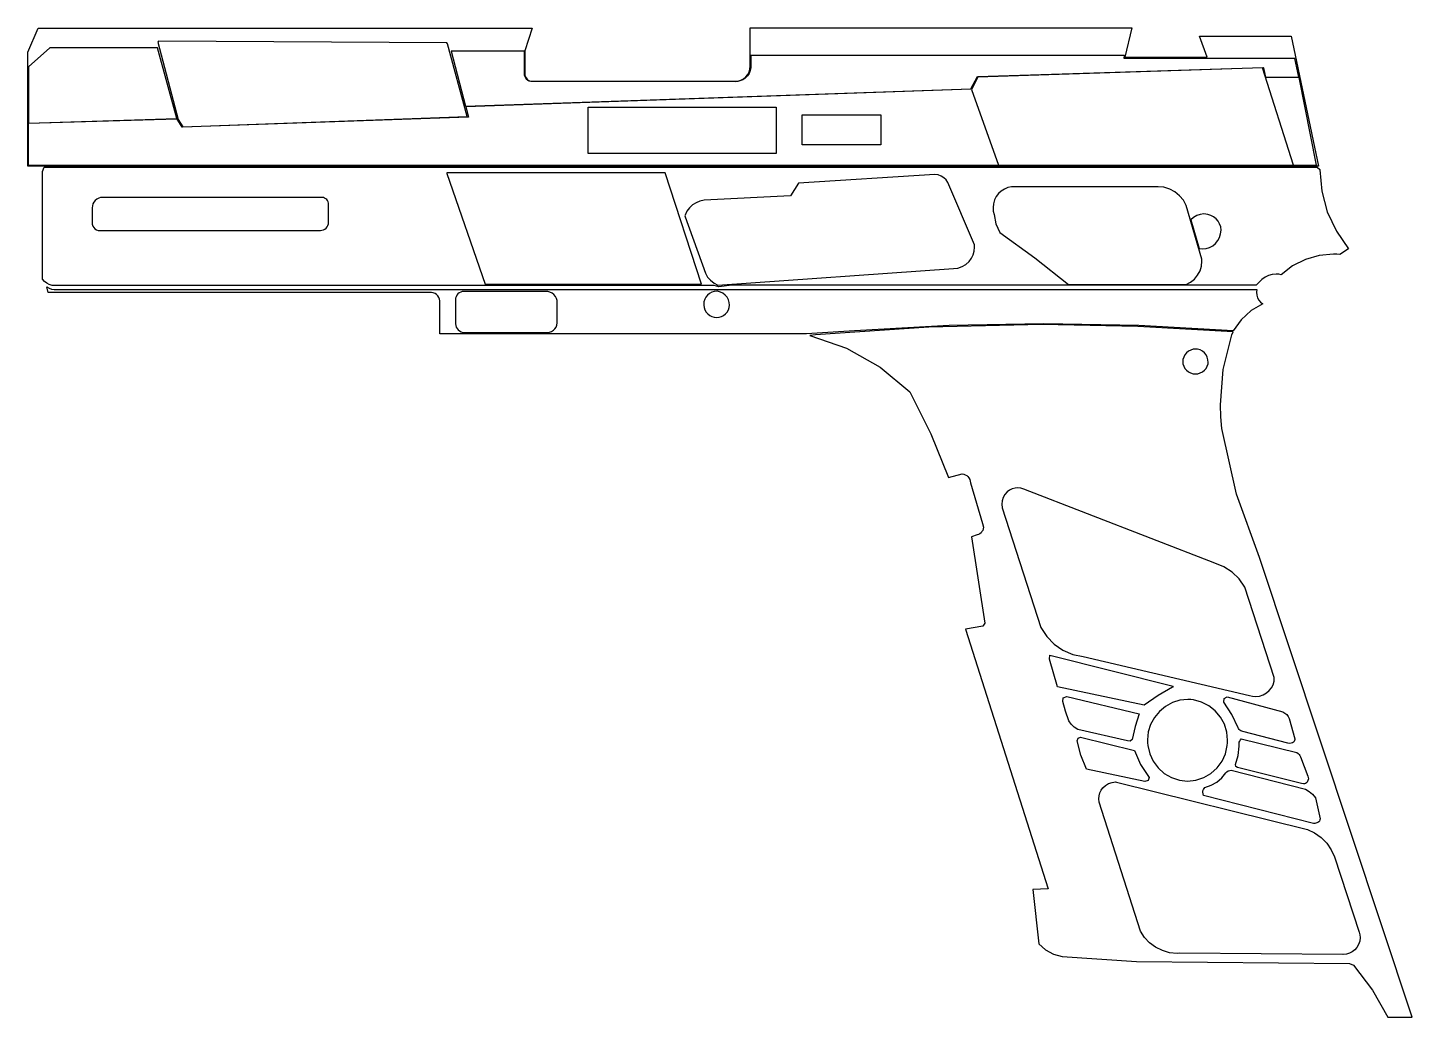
# Model space of a CAD drawing. Header units: millimetres. Extents: x 0 to 8.39, y 0 to 6.
import ezdxf

# ---------------------------------------------------------------- set-up
doc = ezdxf.new("R2010")
doc.units = ezdxf.units.MM

msp = doc.modelspace()

# ---------------------------------------------------------------- linework, layer by layer
for points in [[(0.0632, 5.9935), (0.1067, 5.9935), (3.0576, 5.9935), (3.0141, 5.8558), (3.0141, 5.7089), (3.0166, 5.7), (3.0209, 5.6918), (3.0267, 5.6846), (3.0339, 5.6788), (3.0421, 5.6745), (3.051, 5.672), (4.2752, 5.672), (4.288, 5.6711), (4.3059, 5.6728), (4.3231, 5.678), (4.3389, 5.6865), (4.3527, 5.6979), (4.3641, 5.7117), (4.3726, 5.7275), (4.3778, 5.7447), (4.3795, 5.7625), (4.3786, 5.7754), (4.3786, 5.8684), (4.3786, 5.9962), (6.6921, 5.9962), (6.6499, 5.8185), (7.1481, 5.8185), (7.103, 5.9451), (7.6575, 5.9451), (7.8239, 5.157), (0, 5.157), (0, 5.8484)], [(0.7873, 5.875), (0.1338, 5.875), (0.004, 5.7596), (0.004, 5.4177), (0.904, 5.4469)], [(0.7893, 5.9088), (0.9116, 5.4403), (0.9407, 5.3961), (2.6642, 5.4572), (2.5437, 5.8975), (2.5409, 5.9041), (0.793, 5.9154)], [(7.4891, 5.7539), (7.502, 5.6957), (7.7043, 5.6957), (7.68, 5.8102), (6.646, 5.8102), (6.6485, 5.8277), (4.3828, 5.8277), (4.3828, 5.7543), (4.3794, 5.7362), (4.3725, 5.7192), (4.3623, 5.7038), (4.3493, 5.6908), (4.334, 5.6806), (4.3169, 5.6737), (4.2988, 5.6704), (3.0493, 5.6704), (3.0403, 5.6729), (3.032, 5.6772), (3.0248, 5.6832), (3.0189, 5.6904), (3.0146, 5.6987), (3.012, 5.7077), (3.012, 5.8309), (3.012, 5.8537), (2.5673, 5.8537), (2.6544, 5.5206), (5.716, 5.6265), (5.7567, 5.6998), (7.4887, 5.7548)], [(0.0033, 5.4148), (0.0032, 5.1624), (7.8117, 5.1625), (7.7064, 5.6943), (7.5012, 5.6943), (7.4874, 5.7539), (5.7577, 5.698), (5.7176, 5.6235), (2.6554, 5.5174), (2.6726, 5.4547), (0.9353, 5.3945), (0.9059, 5.4422)], [(5.7584, 5.6957), (5.7195, 5.6214), (5.8842, 5.1642), (7.6728, 5.1642), (7.4833, 5.7523)], [(3.3967, 5.5144), (4.5354, 5.5144), (4.5354, 5.2347), (3.3967, 5.2347)], [(4.6942, 5.4682), (5.1702, 5.4682), (5.1702, 5.2866), (4.6942, 5.2866)], [(0.1005, 5.1521), (7.8161, 5.1521), (7.8317, 5.1364), (7.8317, 5.1353), (7.843, 5.0061), (7.8766, 4.8809), (7.9315, 4.7633), (8.0059, 4.6571), (7.9532, 4.6228), (7.9337, 4.624), (7.9142, 4.6245), (7.8276, 4.6163), (7.7441, 4.592), (7.6666, 4.5525), (7.5979, 4.4991), (7.5825, 4.5019), (7.5669, 4.5028), (7.5435, 4.5007), (7.5208, 4.4945), (7.4995, 4.4843), (7.4804, 4.4706), (7.4641, 4.4536), (7.4466, 4.4362), (4.2669, 4.4362), (4.1895, 4.4256), (4.1609, 4.4336), (0.1703, 4.4336), (0.1651, 4.4335), (0.1478, 4.4351), (0.1311, 4.4401), (0.1156, 4.4481), (0.102, 4.4589), (0.0907, 4.4721), (0.0907, 5.1257)], [(2.5394, 5.1137), (2.7717, 4.4414), (4.0846, 4.4414), (3.8629, 5.1173), (2.5405, 5.1174)], [(5.4986, 5.1063), (4.6708, 5.0537), (4.6237, 4.9775), (4.0997, 4.9502), (4.0745, 4.9454), (4.0506, 4.9359), (4.0289, 4.9222), (4.0102, 4.9047), (3.995, 4.884), (3.984, 4.8608), (3.9831, 4.8561), (3.985, 4.8505), (4.1073, 4.508), (4.1212, 4.4854), (4.139, 4.4655), (4.1599, 4.4491), (4.1835, 4.4365), (5.6115, 4.5363), (5.6381, 4.5396), (5.6635, 4.5484), (5.6865, 4.5623), (5.7062, 4.5805), (5.7199, 4.5994), (5.73, 4.6203), (5.7362, 4.6428), (5.7383, 4.666), (5.7376, 4.6802), (5.5776, 5.0574), (5.5667, 5.0735), (5.5527, 5.087), (5.5362, 5.0972), (5.5179, 5.1038)], [(1.7842, 4.9681), (0.4544, 4.9681), (0.442, 4.9665), (0.4302, 4.9626), (0.4193, 4.9565), (0.4097, 4.9486), (0.4018, 4.939), (0.3958, 4.9281), (0.3918, 4.9163), (0.3902, 4.904), (0.3902, 4.8048), (0.3941, 4.7946), (0.4001, 4.7855), (0.4078, 4.7778), (0.417, 4.7718), (0.4271, 4.7679), (1.7706, 4.7679), (1.7741, 4.7677), (1.7837, 4.7687), (1.7929, 4.7715), (1.8014, 4.776), (1.8088, 4.7821), (1.8149, 4.7896), (1.8195, 4.7981), (1.8223, 4.8073), (1.8232, 4.8169), (1.8231, 4.8204), (1.8231, 4.9331), (1.821, 4.9409), (1.8175, 4.9482), (1.8127, 4.9546), (1.8067, 4.96), (1.7998, 4.9642), (1.7922, 4.9669)], [(5.9627, 5.0318), (5.9405, 5.0272), (5.9195, 5.0188), (5.9003, 5.0067), (5.8836, 4.9914), (5.8699, 4.9734), (5.8593, 4.9523), (5.8528, 4.9297), (5.8506, 4.9062), (5.8524, 4.885), (5.8578, 4.8644), (5.8684, 4.8077), (5.892, 4.7551), (6.1037, 4.6024), (6.3082, 4.4403), (7.0215, 4.4403), (7.0482, 4.4542), (7.0716, 4.473), (7.0909, 4.4961), (7.1052, 4.5226), (7.114, 4.5513), (7.117, 4.5813), (7.1164, 4.5941), (7.0215, 4.9184), (7.0045, 4.9504), (6.9815, 4.9784), (6.9535, 5.0014), (6.9216, 5.0185), (6.8869, 5.029), (6.8509, 5.0325), (6.8343, 5.0318), (5.9838, 5.0318)], [(7.0492, 4.8311), (7.1001, 4.6583), (7.1201, 4.6565), (7.1421, 4.6587), (7.1631, 4.6651), (7.1826, 4.6754), (7.1996, 4.6894), (7.2136, 4.7064), (7.224, 4.7259), (7.2303, 4.7469), (7.2325, 4.7689), (7.2307, 4.7889), (7.2242, 4.8068), (7.2146, 4.8232), (7.2022, 4.8376), (7.1874, 4.8496), (7.1707, 4.8587), (7.1527, 4.8647), (7.1288, 4.8675), (7.1064, 4.8651), (7.085, 4.858), (7.0656, 4.8465)], [(0.1157, 4.4262), (0.1295, 4.4178), (0.1448, 4.4125), (0.1609, 4.4108), (0.1639, 4.4108), (7.4494, 4.4108), (7.4475, 4.3929), (7.4491, 4.3762), (7.454, 4.3602), (7.462, 4.3454), (7.4727, 4.3326), (7.4858, 4.3221), (7.4145, 4.2818), (7.354, 4.2266), (7.3072, 4.1594), (6.7337, 4.1909), (6.1595, 4.2014), (5.5852, 4.1909), (5.0118, 4.1594), (4.7205, 4.141), (2.4985, 4.141), (2.4985, 4.3403), (2.4967, 4.3514), (2.4927, 4.362), (2.4865, 4.3714), (2.4785, 4.3794), (2.469, 4.3856), (2.4585, 4.3896), (2.4473, 4.3914), (0.125, 4.3914)], [(3.1518, 4.3976), (2.6514, 4.3976), (2.6443, 4.3981), (2.6342, 4.3971), (2.6246, 4.3942), (2.6157, 4.3894), (2.6079, 4.383), (2.6015, 4.3752), (2.5968, 4.3663), (2.5938, 4.3567), (2.5928, 4.3466), (2.5933, 4.3395), (2.5933, 4.2028), (2.5946, 4.1924), (2.5978, 4.1824), (2.6028, 4.1733), (2.6095, 4.1652), (2.6176, 4.1585), (2.6268, 4.1535), (2.6367, 4.1503), (2.6471, 4.149), (3.1507, 4.149), (3.1633, 4.1511), (3.1752, 4.1558), (3.186, 4.1628), (3.195, 4.1719), (3.202, 4.1826), (3.2067, 4.1945), (3.2088, 4.2071), (3.2088, 4.3427), (3.2048, 4.3562), (3.1981, 4.3685), (3.189, 4.3792), (3.178, 4.3879), (3.1654, 4.3941)], [(4.1818, 4.399), (4.1762, 4.3992), (4.1608, 4.3976), (4.146, 4.3931), (4.1323, 4.3859), (4.1204, 4.376), (4.1106, 4.3641), (4.1033, 4.3505), (4.0988, 4.3357), (4.0973, 4.3203), (4.0975, 4.3147), (4.0997, 4.3), (4.1046, 4.286), (4.1121, 4.2733), (4.1219, 4.2621), (4.1336, 4.253), (4.1468, 4.2462), (4.161, 4.2421), (4.1757, 4.2407), (4.1905, 4.2421), (4.2047, 4.2462), (4.2179, 4.253), (4.2296, 4.2621), (4.2393, 4.2733), (4.2468, 4.286), (4.2518, 4.3), (4.254, 4.3147), (4.2521, 4.3318), (4.2469, 4.3482), (4.2385, 4.3632), (4.2273, 4.3762), (4.2138, 4.3868), (4.1984, 4.3945)], [(4.7412, 4.1319), (4.9621, 4.0545), (5.166, 3.9396), (5.3466, 3.7907), (5.4738, 3.5353), (5.5805, 3.2707), (5.663, 3.2927), (5.673, 3.291), (5.6825, 3.2876), (5.6912, 3.2825), (5.6988, 3.2759), (5.705, 3.2679), (5.7098, 3.259), (5.7128, 3.2494), (5.7139, 3.2393), (5.787, 2.9924), (5.7924, 2.9703), (5.788, 2.9502), (5.7836, 2.9426), (5.778, 2.9359), (5.7713, 2.9304), (5.7637, 2.9261), (5.7554, 2.9233), (5.7199, 2.9114), (5.8009, 2.3879), (5.789, 2.3701), (5.6843, 2.3523), (6.1853, 0.7778), (6.0924, 0.7739), (6.1288, 0.4451), (6.1697, 0.4095), (6.2172, 0.3834), (6.2691, 0.368), (6.7195, 0.3384), (8.0107, 0.326), (8.0364, 0.3161), (8.1509, 0.1652), (8.2438, 0), (8.392, 0), (7.4668, 2.7854), (7.326, 3.1688), (7.2366, 3.5673), (7.2307, 3.6388), (7.2288, 3.7106), (7.2464, 3.9255), (7.2989, 4.1346), (7.3057, 4.1534), (6.7279, 4.1866), (6.1492, 4.1977), (5.4616, 4.1821), (4.7754, 4.1352)], [(7.091, 4.0484), (7.0802, 4.0491), (7.0647, 4.0476), (7.0497, 4.043), (7.036, 4.0357), (7.0239, 4.0258), (7.014, 4.0137), (7.0066, 3.9999), (7.0021, 3.985), (7.0005, 3.9694), (7.0013, 3.9587), (7.0062, 3.9445), (7.0136, 3.9315), (7.0235, 3.9202), (7.0352, 3.9109), (7.0486, 3.904), (7.0629, 3.8998), (7.0779, 3.8984), (7.0928, 3.8998), (7.1072, 3.904), (7.1205, 3.9109), (7.1323, 3.9202), (7.1421, 3.9315), (7.1496, 3.9445), (7.1545, 3.9587), (7.155, 3.9683), (7.1535, 3.9841), (7.149, 3.9992), (7.1417, 4.0132), (7.1318, 4.0255), (7.1198, 4.0357), (7.106, 4.0435)], [(7.1953, 2.752), (6.037, 3.2008), (6.0196, 3.2058), (6.0015, 3.2075), (5.9841, 3.2059), (5.9673, 3.2013), (5.9515, 3.1938), (5.9373, 3.1836), (5.9229, 3.1682), (5.9121, 3.1501), (5.9054, 3.1301), (5.9032, 3.1091), (5.9056, 3.0875), (6.1413, 2.3622), (6.1759, 2.3073), (6.2208, 2.2605), (6.2742, 2.2237), (6.3339, 2.1983), (6.3974, 2.1854), (7.4061, 1.9496), (7.4239, 1.9452), (7.4423, 1.9437), (7.4659, 1.9462), (7.4884, 1.9535), (7.509, 1.9654), (7.525, 1.9795), (7.538, 1.9964), (7.5477, 2.0154), (7.5537, 2.0359), (7.5557, 2.0571), (7.5557, 2.0584), (7.3766, 2.607), (7.3427, 2.6558), (7.3001, 2.6972), (7.2503, 2.7297)], [(6.196, 2.1948), (6.9417, 2.0066), (6.9395, 1.9998), (6.851, 1.9491), (6.7672, 1.891), (6.2414, 2.0021), (6.1938, 2.1698)], [(6.7355, 1.8389), (6.7114, 1.7617), (6.6947, 1.6825), (6.6815, 1.6724), (6.6652, 1.6757), (6.3638, 1.7437), (6.3426, 1.7577), (6.3243, 1.7753), (6.3094, 1.7958), (6.2898, 1.8543), (6.2731, 1.9137), (6.2768, 1.9358), (6.298, 1.9432)], [(7.2699, 1.9414), (7.6074, 1.8505), (7.6198, 1.8436), (7.6305, 1.8343), (7.6389, 1.8229), (7.6448, 1.81), (7.6805, 1.6883), (7.6798, 1.6824), (7.678, 1.6767), (7.6752, 1.6715), (7.6713, 1.6669), (7.6667, 1.6632), (7.6501, 1.6583), (7.6383, 1.6607), (7.364, 1.7321), (7.3579, 1.7335), (7.3522, 1.7359), (7.347, 1.7395), (7.3425, 1.7439), (7.339, 1.749), (7.3364, 1.7548), (7.2984, 1.8352), (7.2488, 1.909), (7.2509, 1.9307)], [(7.0664, 1.9228), (7.0489, 1.9247), (7.0314, 1.9253), (6.9838, 1.9206), (6.938, 1.9067), (6.8958, 1.8842), (6.8588, 1.8538), (6.8285, 1.8168), (6.8059, 1.7746), (6.792, 1.7289), (6.7874, 1.6813), (6.788, 1.6637), (6.7899, 1.6462), (6.8007, 1.5971), (6.8214, 1.5513), (6.8512, 1.5108), (6.8886, 1.4772), (6.9323, 1.4522), (6.9801, 1.4367), (7.0301, 1.4315), (7.0802, 1.4367), (7.128, 1.4522), (7.1716, 1.4772), (7.2091, 1.5108), (7.2389, 1.5513), (7.2596, 1.5971), (7.2704, 1.6462), (7.272, 1.6626), (7.2726, 1.679), (7.2676, 1.7283), (7.253, 1.7756), (7.2292, 1.819), (7.1972, 1.8568), (7.1583, 1.8874), (7.1142, 1.9097)], [(6.7083, 1.6168), (6.7447, 1.5309), (6.7967, 1.4536), (6.7906, 1.4347), (6.7717, 1.4286), (6.4182, 1.5034), (6.3836, 1.5875), (6.3615, 1.6757), (6.3664, 1.6918), (6.3819, 1.6984)], [(7.3557, 1.6873), (7.6917, 1.6042), (7.6992, 1.5992), (7.7058, 1.5929), (7.7111, 1.5855), (7.715, 1.5773), (7.7597, 1.4602), (7.7635, 1.4453), (7.7555, 1.4245), (7.7506, 1.4201), (7.745, 1.4168), (7.7387, 1.4148), (7.7323, 1.4141), (7.7203, 1.4165), (7.3316, 1.5143), (7.3223, 1.5206), (7.3208, 1.5318), (7.3372, 1.5861), (7.3427, 1.6426), (7.3423, 1.6578), (7.3432, 1.6661), (7.3458, 1.674), (7.3501, 1.6811)], [(7.2944, 1.4971), (7.7444, 1.3832), (7.7677, 1.3691), (7.788, 1.3511), (7.8048, 1.3297), (7.8336, 1.2021), (7.832, 1.1955), (7.829, 1.1894), (7.8249, 1.184), (7.8197, 1.1796), (7.8012, 1.1738), (7.7938, 1.1747), (7.127, 1.3448), (7.1221, 1.3637), (7.123, 1.3719), (7.1255, 1.3797), (7.1297, 1.3868), (7.1353, 1.3928), (7.1725, 1.406), (7.2066, 1.4257), (7.2367, 1.4513), (7.2615, 1.482), (7.2684, 1.4882), (7.2764, 1.4929), (7.2852, 1.4959)], [(6.5986, 1.4257), (7.7559, 1.1378), (7.8001, 1.1179), (7.8398, 1.0902), (7.8739, 1.0558), (7.9011, 1.0157), (7.9205, 0.9714), (8.07, 0.5152), (8.074, 0.4991), (8.0754, 0.4826), (8.0731, 0.4612), (8.0664, 0.4407), (8.0555, 0.4221), (8.0428, 0.4078), (8.0277, 0.3962), (8.0106, 0.3876), (7.9923, 0.3823), (7.9733, 0.3805), (7.9709, 0.3805), (6.9819, 0.388), (6.9658, 0.3875), (6.9206, 0.3916), (6.8769, 0.4039), (6.8361, 0.424), (6.7997, 0.4511), (6.7688, 0.4843), (6.7444, 0.5226), (6.4939, 1.3042), (6.4919, 1.3239), (6.4936, 1.3419), (6.4983, 1.3594), (6.5061, 1.3757), (6.5167, 1.3904), (6.5326, 1.4054), (6.5514, 1.4165), (6.5722, 1.4235), (6.5939, 1.4258)]]:
    msp.add_lwpolyline(points, close=True)

doc.saveas('drawing.dxf')
